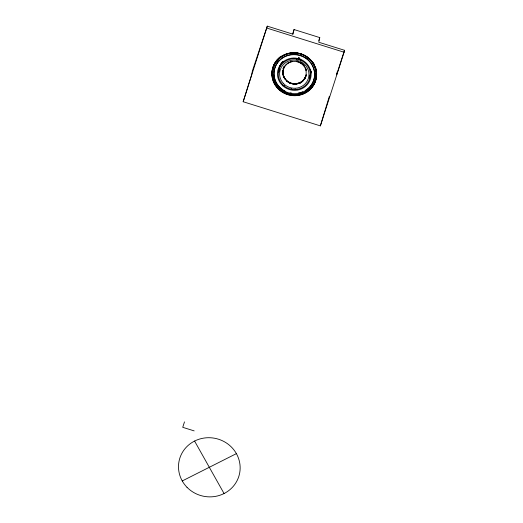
<?xml version="1.0" encoding="UTF-8"?>
<svg xmlns="http://www.w3.org/2000/svg" width="523" height="523" viewBox="0 0 523 523"><rect width="100%" height="100%" fill="white"/><g stroke="black" fill="none" stroke-linecap="round" stroke-linejoin="round"><path stroke-width="0.78" d="M278.798 71.651L278.733 72.03L279.759 65.885L279.413 67.199A16.05 15.337 12.2 0 0 278.831 70.409L278.805 71.958M309.466 78.228L310.211 76.201A16.05 15.337 12.2 0 0 310.799 72.991L310.819 71.442A16.05 15.337 12.2 0 0 310.629 69.572M299.509 58.589L298.921 59.557L296.463 58.994L297.855 58.439L296.463 58.994A16.05 15.337 12.2 0 0 278.628 70.612A16.05 15.337 12.2 0 0 289.631 88.805L292.089 89.368A16.05 15.337 12.2 0 0 309.603 78.914A16.05 15.337 12.2 0 0 301.261 60.478L298.921 59.557L298.711 58.321M279.138 70.625L278.733 72.03L278.831 70.409M282.969 74.344L282.897 70.788L283.969 67.408M278.733 72.03L278.798 71.03M310.819 71.442L309.806 77.371M299.051 58.478L299.437 58.576L298.921 59.557L298.953 58.439M282.897 70.788L282.786 72.566M311.015 71.651L310.799 72.991L310.512 69.585M310.904 71.991L309.917 77.084L310.119 76.502M282.891 74.201L282.91 70.481M282.976 70.5L282.655 71.958M309.936 76.312L310.178 74.966M310.42 73.625L310.655 72.285M310.074 76.744L310.825 71.749M306.223 76.07L306.249 74.9M243.169 101.737L251.491 75.247L252.498 70.598L267.299 26.15L293.03 34.198L294.037 29.543L319.769 37.591L318.769 42.239L344.5 50.286L344.082 52.228L320.364 125.873L243.169 101.737L267.299 26.15M298.862 58.399L298.921 59.557L299.149 58.504M310.021 76.796L310.42 74.959M320.364 125.873L329.359 96.284M337.263 71.736L336.596 74.835L344.5 50.286M306.23 74.894L306.033 76.07M279.504 66.905L279.419 67.277L279.936 65.741A16.05 15.337 12.2 0 1 280.204 65.14M279.164 69.186L279.491 67.97M299.372 58.563L298.921 59.557L299.326 58.158L298.881 59.57L299.228 58.125L298.783 59.537M298.633 59.498L298.849 58.053M298.731 59.524L299.424 58.197M298.535 59.478L298.934 58.06M299.104 59.668L299.516 58.236L298.973 59.609M298.287 59.465L298.698 58.053M279.707 66.316L279.419 67.277L281.714 62.623M315.657 80.457L315.447 81.098M298.685 59.511L299.13 58.099M279.818 66.029L279.419 67.277L279.936 65.741M292.592 34.047L294.037 29.543M291.161 83.412A12.14 11.598 12.2 0 1 288.278 82.111L291.193 83.366M184.488 421.865L182.73 427.317L194.17 430.893M318.808 40.591L319.769 37.591M298.921 59.557L299.293 58.55M305.288 77.698L304.347 79.221L305.739 76.6M305.661 76.731L304.752 78.764L305.713 76.744M283.054 68.918L284.035 66.866M284.054 66.898L283.113 68.977L284.381 66.212M305.831 76.763L302.824 81.078L300.915 82.353M305.648 77.293L305.059 78.698M283.198 61.158L281.603 62.995L281.904 62.374M281.603 62.995L282.498 61.655M300.359 82.83L298.058 83.471M284.911 65.885L286.088 64.525M303.863 79.954L304.857 78.81M287.075 63.584L288.977 62.309M287.114 63.643L289.042 62.433M300.882 82.307L303.17 80.581L301.784 81.738L302.863 81.104M182.246 480.951L236.396 453.631M283.904 77.659L283.152 75.495M298.515 83.36L300.248 82.732M300.444 82.765L298.685 83.471A12.14 11.598 12.2 0 0 300.385 82.706L298.084 83.536M298.568 58.203L296.463 58.994L298.6 58.236M289.735 62.119L291.919 61.368L290.847 61.721M298.064 83.484L300.418 82.726M290.984 61.74L292.331 61.426M297.43 83.713L294.279 83.961A12.14 11.598 12.2 0 1 293.017 83.837M295.809 83.948L297.45 83.765L291.939 83.549M296.718 83.778L297.339 83.732L291.801 83.51M293.011 83.785L294.246 83.968L291.932 83.575L294.286 84.007M296.554 61.4L298.084 61.675M296.463 61.42L297.822 61.727M282.394 85.151L284.63 85.837M295.07 89.06L297.306 89.753M266.88 28.085L344.082 52.228M283.224 69.029L284.453 66.297M291.134 83.477L288.245 82.144L291.161 83.484L288.971 82.575M298.502 61.884L300.313 62.688M299.797 62.42L301.398 63.348L300.915 62.956M288.395 82.065L289.461 82.686M288.271 82.209L289.363 82.843M291.121 88.596L292.089 89.368M300.987 62.838L302.202 63.813M300.954 62.891L303.373 64.839L304.739 66.696M286.421 80.601L287.859 81.758M286.709 81.026L287.722 81.889M299.947 59.06L301.261 60.478L299.993 59.066M302.837 64.506L303.66 65.408M303.87 65.414L304.785 66.656M284.126 77.757L285.185 79.248L283.316 75.639L285.028 78.986M194.576 441.052L224.06 493.535M283.44 76.083L284.185 77.724M306.23 70.16L305.36 68.075L306.288 70.762M305.524 67.983L306.354 70.115M305.471 68.016L306.295 70.141M283.087 75.489L284.067 77.777M282.649 74.168L282.806 74.769M310.825 72.37L310.76 71.991L310.812 72.684M282.642 72.677L282.878 74.782M302.222 81.614A12.408 11.859 12.2 0 1 301.15 82.294M300.588 82.595A12.408 11.859 12.2 0 1 285.277 79.503M309.688 77.659A16.05 15.337 12.2 0 1 309.426 78.26M280.498 64.558A16.05 15.337 12.2 0 1 281.158 63.42M311.669 61.394A21.711 20.75 12.2 0 1 307.478 90.446M306.929 90.825A21.711 20.75 12.2 0 1 304.615 92.159M304.013 92.447A21.711 20.75 12.2 0 1 302.137 93.199M301.503 93.408A21.711 20.75 12.2 0 1 298.215 94.173M291.435 94.186A21.711 20.75 12.2 0 1 288.114 93.427M287.467 93.218A21.711 20.75 12.2 0 1 285.558 92.466M284.943 92.179A21.711 20.75 12.2 0 1 282.57 90.852M282.008 90.479A21.711 20.75 12.2 0 1 280.393 89.256M278.896 87.897A21.711 20.75 12.2 0 1 275.614 83.68M275.288 83.105A21.711 20.75 12.2 0 1 272.751 74.318M272.725 72.854A21.711 20.75 12.2 0 1 300.025 53.66M300.679 53.849A21.711 20.75 12.2 0 1 306.216 56.425M306.779 56.798A21.711 20.75 12.2 0 1 311.25 60.871M306.818 58.099A20.632 19.724 12.2 0 1 308.067 59.112M314.983 73.612A20.632 19.724 12.2 0 1 314.892 75.94M283.106 89.917A20.364 19.462 12.2 0 1 279.073 60.733A20.364 19.462 12.2 0 1 309.681 61.354A20.364 19.462 12.2 0 1 305.497 90.374M302.699 91.8A20.364 19.462 12.2 0 1 300.464 92.578M299.699 92.78A20.364 19.462 12.2 0 1 298.149 93.094M291.788 93.172A20.364 19.462 12.2 0 1 290.219 92.891M285.022 91.035A20.364 19.462 12.2 0 1 283.728 90.309M296.809 83.83A12.14 11.598 12.2 0 1 295.547 83.961M287.748 81.765A12.14 11.598 12.2 0 1 286.277 80.581M316.317 70.304A22.339 21.351 12.2 0 1 292.965 94.924A22.339 21.351 12.2 0 1 273.045 66.937M273.261 66.303A22.339 21.351 12.2 0 1 276.111 60.982M276.523 60.446A22.339 21.351 12.2 0 1 277.857 58.916M278.341 58.432A22.339 21.351 12.2 0 1 280.962 56.262M313.355 62.76A22.339 21.351 12.2 0 1 314.055 63.937M315.441 67.042A22.339 21.351 12.2 0 1 316.186 69.644M277.098 61.668A21.123 20.188 12.2 0 1 278.105 60.42M298.77 58.046L298.358 59.459L298.77 58.046M302.274 81.549L300.993 82.412L302.281 81.549M293.468 83.961L291.912 83.687L293.468 83.955M186.986 487.279A30.89 29.523 12.2 0 0 238.893 476.192A30.89 29.523 12.2 0 0 202.087 438.411A30.89 29.523 12.2 0 0 186.986 487.279M279.445 87.249A20.364 19.462 12.2 0 0 313.728 80.182A20.364 19.462 12.2 0 0 289.657 55.111A20.364 19.462 12.2 0 0 279.445 87.249M278.53 87.805A21.711 20.75 12.2 0 0 315.081 80.274A21.711 20.75 12.2 0 0 289.415 53.536A21.711 20.75 12.2 0 0 278.53 87.805M282.858 85.837A16.86 16.115 12.2 0 0 310.688 78.032A16.86 16.115 12.2 0 0 289.284 58.674A16.86 16.115 12.2 0 0 282.858 85.837M283.564 83.621A14.709 14.062 12.2 0 0 308.328 78.515A14.709 14.062 12.2 0 0 290.938 60.4A14.709 14.062 12.2 0 0 283.564 83.621M286.186 79.999A11.598 11.088 12.2 0 0 305.707 75.972A11.598 11.088 12.2 0 0 291.997 61.688A11.598 11.088 12.2 0 0 286.186 79.999M277.916 88.394A22.339 21.351 12.2 0 0 315.552 80.777A22.339 21.351 12.2 0 0 289.258 53.176A22.339 21.351 12.2 0 0 277.916 88.394M277.831 88.564A22.417 21.43 12.2 0 0 315.604 80.921A22.417 21.43 12.2 0 0 289.212 53.222A22.417 21.43 12.2 0 0 277.831 88.564"/></g></svg>
